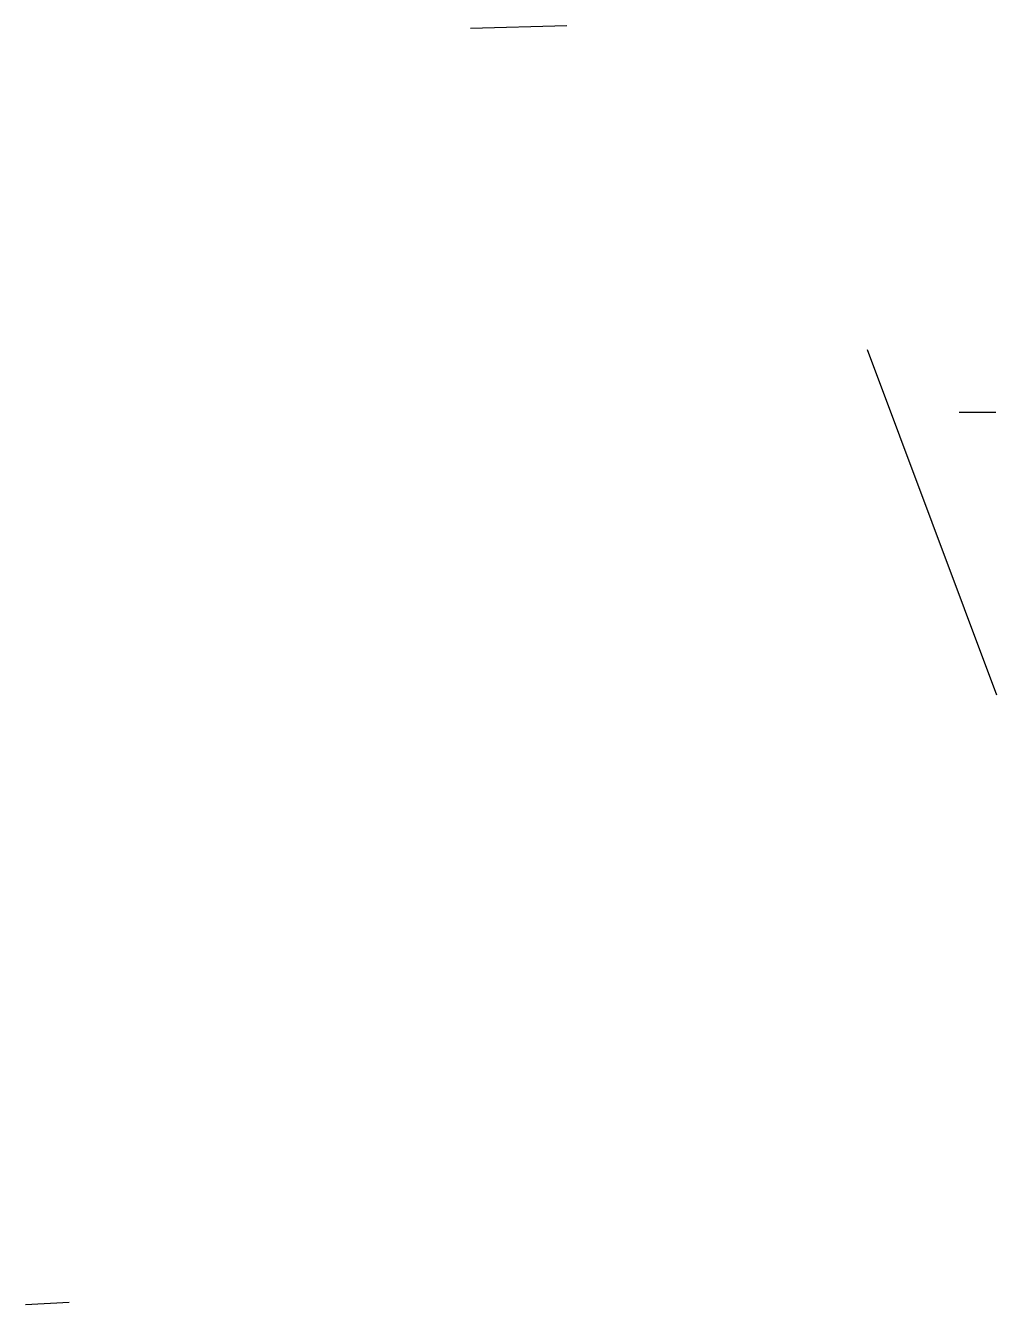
# Paper-space layout 'Layout1' of a CAD drawing. Extents: x 2.6 to 13.3, y 5.4 to 19.4.
import ezdxf

# ---------------------------------------------------------------- set-up
doc = ezdxf.new("R2010")
doc.units = 0
doc.header["$LTSCALE"] = 0.4
doc.layers.add('DIM-TXT', color=7, linetype='CONTINUOUS')

psp = doc.layouts.get("Layout1")

# ---------------------------------------------------------------- linework, layer by layer
at = {"layer": 'DIM-TXT', "color": 0, "linetype": 'CONTINUOUS'}
for p, q in [((7.521, 19.418), (8.58, 19.448)), ((11.881, 15.886), (13.302, 12.091)), ((12.894, 15.198), (13.297, 15.198)), ((2.633, 5.392), (3.113, 5.418))]:
    psp.add_line(p, q, dxfattribs=at)

doc.saveas('drawing.dxf')
